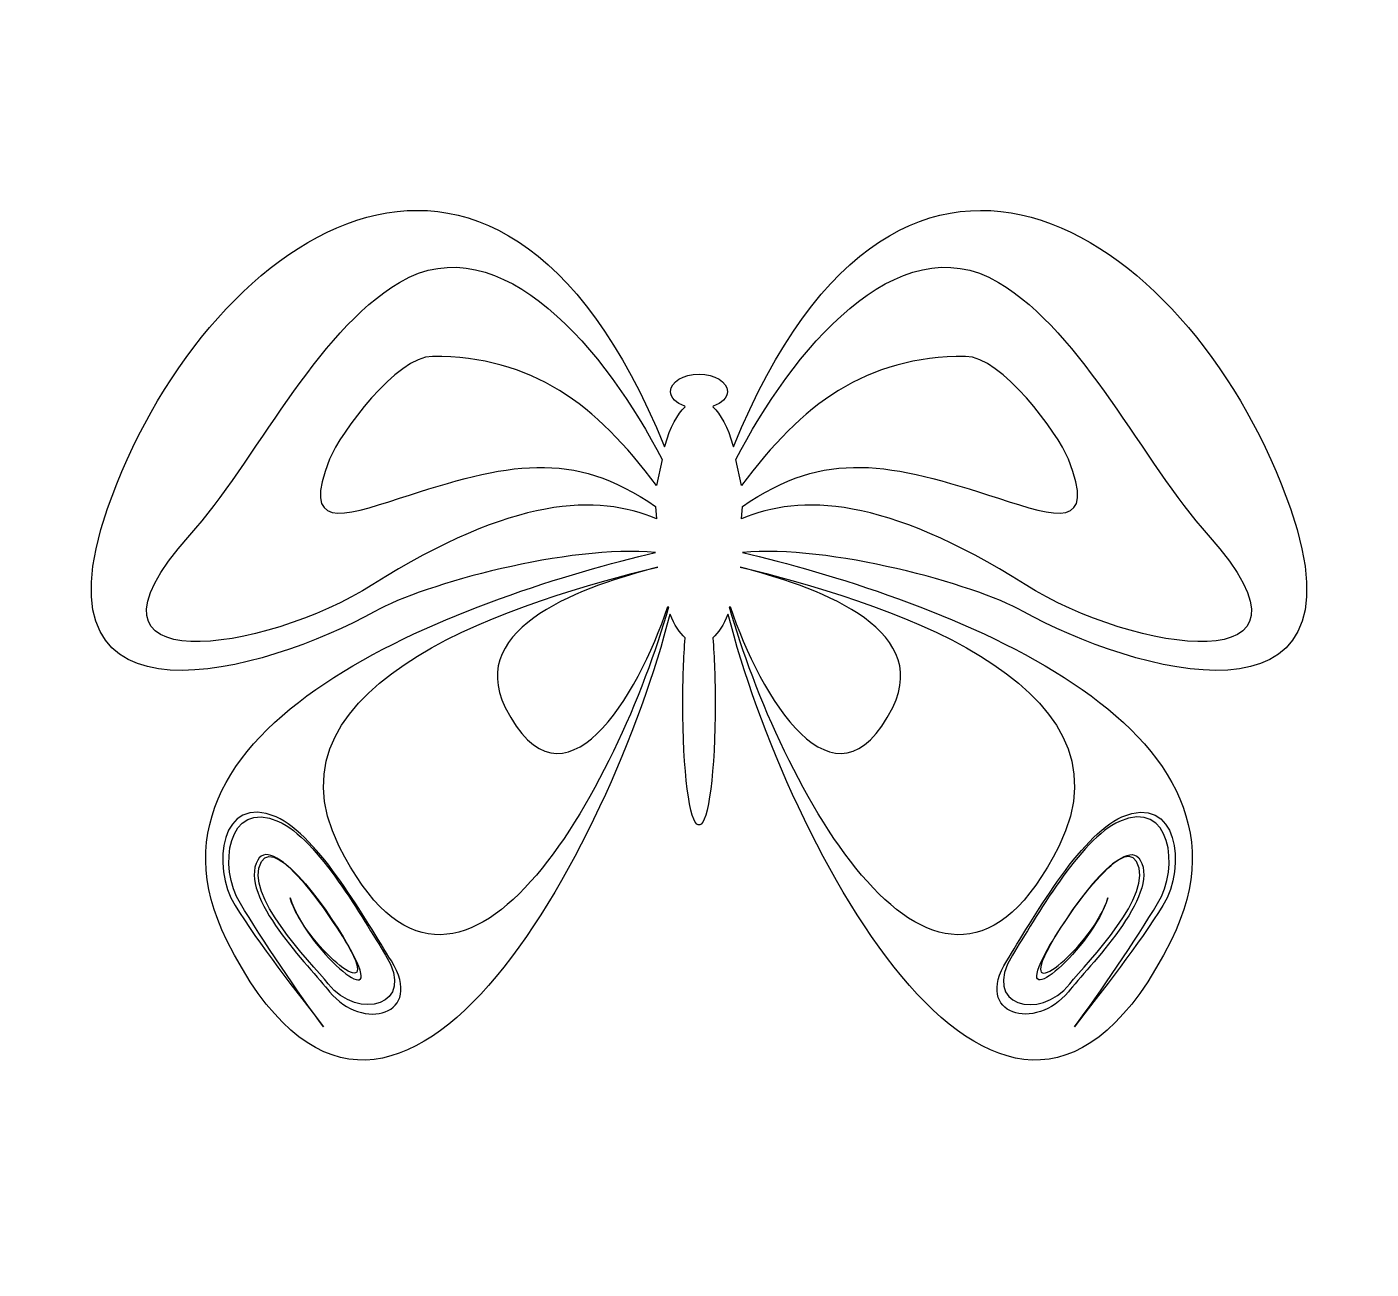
# Model space of a CAD drawing. Header units: centimetres. Extents: x -9.5 to 9.5, y -9 to 8.6.
import ezdxf

# ---------------------------------------------------------------- set-up
doc = ezdxf.new("R2010")
doc.units = ezdxf.units.CM
doc.header["$MEASUREMENT"] = 0
doc.layers.add('Camada 1', color=7, linetype='Continuous')

msp = doc.modelspace()

# ---------------------------------------------------------------- linework, layer by layer
at = {"layer": 'Camada 1'}
for points, knots in [([(0.00975, -2.68064), (0.1309, -2.68064), (0.22996, -1.90964), (0.22996, -0.96445), (0.22996, -0.96445), (0.22996, -0.6243), (0.21715, -0.3067), (0.19509, -0.03949), (0.19509, -0.03949), (0.19509, -0.03949), (0.19604, -0.03938), (0.19604, -0.03938), (0.19604, -0.03938), (0.27523, 0.03195), (0.34749, 0.1475), (0.40908, 0.29685), (0.40908, 0.29685), (0.40908, 0.29685), (0.41363, 0.2932), (0.41363, 0.2932), (0.41363, 0.2932), (1.22124, -2.90416), (4.35428, -8.96701), (6.67949, -4.31661), (6.67949, -4.31661), (8.27273, -1.13002), (3.06875, 0.58567), (0.61574, 1.17069), (0.61574, 1.17069), (1.831, 1.2857), (3.892, 0.72394), (4.58515, 0.33746), (4.58515, 0.33746), (6.12434, -0.52095), (9.5082, -1.50195), (8.36657, 1.79169), (8.36657, 1.79169), (7.06008, 5.56094), (2.89853, 8.60527), (0.48892, 2.66418), (0.48892, 2.66418), (0.48892, 2.66418), (0.48051, 2.68918), (0.48051, 2.68918), (0.48051, 2.68918), (0.40643, 2.93945), (0.30758, 3.13011), (0.19468, 3.23099), (0.19468, 3.23099), (0.19468, 3.23099), (0.20188, 3.23938), (0.20188, 3.23938), (0.20188, 3.23938), (0.32137, 3.28148), (0.40193, 3.35966), (0.40193, 3.44893), (0.40193, 3.44893), (0.40193, 3.58236), (0.22133, 3.69137), (0, 3.69137), (0, 3.69137), (-0.22135, 3.69137), (-0.40196, 3.58236), (-0.40196, 3.44893), (-0.40196, 3.44893), (-0.40196, 3.35966), (-0.32139, 3.28148), (-0.20191, 3.23938), (-0.20191, 3.23938), (-0.20191, 3.23938), (-0.19471, 3.23099), (-0.19471, 3.23099), (-0.19471, 3.23099), (-0.30761, 3.1301), (-0.40646, 2.93945), (-0.48054, 2.68918), (-0.48054, 2.68918), (-0.48054, 2.68918), (-0.48898, 2.66418), (-0.48898, 2.66418), (-0.48898, 2.66418), (-2.89855, 8.6053), (-7.06013, 5.56097), (-8.36659, 1.79172), (-8.36659, 1.79172), (-9.50821, -1.50192), (-6.12433, -0.52092), (-4.58517, 0.33749), (-4.58517, 0.33749), (-3.89201, 0.72397), (-1.83099, 1.28573), (-0.61576, 1.17072), (-0.61576, 1.17072), (-3.06876, 0.58569), (-8.27274, -1.12997), (-6.6795, -4.31658), (-6.6795, -4.31658), (-4.35429, -8.967), (-1.22125, -2.90413), (-0.41364, 0.29323), (-0.41364, 0.29323), (-0.41364, 0.29323), (-0.40909, 0.29688), (-0.40909, 0.29688), (-0.40909, 0.29688), (-0.34749, 0.14755), (-0.27524, 0.03201), (-0.19605, -0.03935), (-0.19605, -0.03935), (-0.19605, -0.03935), (-0.1951, -0.03946), (-0.1951, -0.03946), (-0.1951, -0.03946), (-0.21717, -0.30669), (-0.23, -0.62427), (-0.23, -0.96442), (-0.23, -0.96442), (-0.23, -1.90964), (-0.13091, -2.68061), (-0.00976, -2.68061), (-0.00976, -2.68061), (-0.00976, -2.68061), (0.00975, -2.68064), (0.00975, -2.68064)], [0, 0, 0, 0, 0.03125, 0.03125, 0.03125, 0.03125, 0.0625, 0.0625, 0.0625, 0.0625, 0.09375, 0.09375, 0.09375, 0.09375, 0.125, 0.125, 0.125, 0.125, 0.15625, 0.15625, 0.15625, 0.15625, 0.1875, 0.1875, 0.1875, 0.1875, 0.21875, 0.21875, 0.21875, 0.21875, 0.25, 0.25, 0.25, 0.25, 0.28125, 0.28125, 0.28125, 0.28125, 0.3125, 0.3125, 0.3125, 0.3125, 0.34375, 0.34375, 0.34375, 0.34375, 0.375, 0.375, 0.375, 0.375, 0.40625, 0.40625, 0.40625, 0.40625, 0.4375, 0.4375, 0.4375, 0.4375, 0.46875, 0.46875, 0.46875, 0.46875, 0.5, 0.5, 0.5, 0.5, 0.53125, 0.53125, 0.53125, 0.53125, 0.5625, 0.5625, 0.5625, 0.5625, 0.59375, 0.59375, 0.59375, 0.59375, 0.625, 0.625, 0.625, 0.625, 0.65625, 0.65625, 0.65625, 0.65625, 0.6875, 0.6875, 0.6875, 0.6875, 0.71875, 0.71875, 0.71875, 0.71875, 0.75, 0.75, 0.75, 0.75, 0.78125, 0.78125, 0.78125, 0.78125, 0.8125, 0.8125, 0.8125, 0.8125, 0.84375, 0.84375, 0.84375, 0.84375, 0.875, 0.875, 0.875, 0.875, 0.90625, 0.90625, 0.90625, 0.90625, 0.9375, 0.9375, 0.9375, 0.9375, 1, 1, 1, 1]), ([(-0.52235, 2.48556), (-1.29713, 3.98707), (-2.802, 5.84288), (-4.23609, 4.99138), (-4.23609, 4.99138), (-5.43329, 4.28065), (-6.27387, 2.45003), (-7.20308, 1.41358), (-7.20308, 1.41358), (-9.09604, -0.69753), (-6.14001, -0.24938), (-4.61426, 0.71564), (-4.61426, 0.71564), (-2.62645, 1.97283), (-1.43005, 1.99884), (-0.60164, 1.64557), (-0.60164, 1.64557), (-0.60164, 1.64557), (-0.61651, 1.82239), (-0.61651, 1.82239), (-0.61651, 1.82239), (-1.79327, 2.63807), (-2.70288, 2.43937), (-4.23612, 1.93714), (-4.23612, 1.93714), (-5.06048, 1.66719), (-5.62418, 1.49203), (-5.22511, 2.4898), (-5.22511, 2.4898), (-5.07639, 2.86204), (-4.27528, 3.94421), (-3.77072, 3.94421), (-3.77072, 3.94421), (-2.353, 3.94421), (-1.45741, 3.27053), (-0.60257, 2.11573), (-0.60257, 2.11573), (-0.60257, 2.11573), (-0.52235, 2.48556), (-0.52235, 2.48556)], [0, 0, 0, 0, 0.09090909, 0.09090909, 0.09090909, 0.09090909, 0.18181818, 0.18181818, 0.18181818, 0.18181818, 0.27272727, 0.27272727, 0.27272727, 0.27272727, 0.36363636, 0.36363636, 0.36363636, 0.36363636, 0.45454545, 0.45454545, 0.45454545, 0.45454545, 0.54545455, 0.54545455, 0.54545455, 0.54545455, 0.63636364, 0.63636364, 0.63636364, 0.63636364, 0.72727273, 0.72727273, 0.72727273, 0.72727273, 0.81818182, 0.81818182, 0.81818182, 0.81818182, 1, 1, 1, 1]), ([(0.60255, 2.11575), (1.45742, 3.27055), (2.35298, 3.94423), (3.7707, 3.94423), (3.7707, 3.94423), (4.27526, 3.94423), (5.07639, 2.86206), (5.22511, 2.48982), (5.22511, 2.48982), (5.62418, 1.49205), (5.06049, 1.6672), (4.23612, 1.93716), (4.23612, 1.93716), (2.70289, 2.43939), (1.79327, 2.63807), (0.61651, 1.82241), (0.61651, 1.82241), (0.61651, 1.82241), (0.60161, 1.64559), (0.60161, 1.64559), (0.60161, 1.64559), (1.43005, 1.99884), (2.62641, 1.97283), (4.61423, 0.71566), (4.61423, 0.71566), (6.13998, -0.24935), (9.09601, -0.69751), (7.20305, 1.4136), (7.20305, 1.4136), (6.27383, 2.45005), (5.43325, 4.28068), (4.23609, 4.99143), (4.23609, 4.99143), (2.80197, 5.84294), (1.2971, 3.98712), (0.52235, 2.48561), (0.52235, 2.48561), (0.52235, 2.48561), (0.60255, 2.11575), (0.60255, 2.11575)], [0, 0, 0, 0, 0.09090909, 0.09090909, 0.09090909, 0.09090909, 0.18181818, 0.18181818, 0.18181818, 0.18181818, 0.27272727, 0.27272727, 0.27272727, 0.27272727, 0.36363636, 0.36363636, 0.36363636, 0.36363636, 0.45454545, 0.45454545, 0.45454545, 0.45454545, 0.54545455, 0.54545455, 0.54545455, 0.54545455, 0.63636364, 0.63636364, 0.63636364, 0.63636364, 0.72727273, 0.72727273, 0.72727273, 0.72727273, 0.81818182, 0.81818182, 0.81818182, 0.81818182, 1, 1, 1, 1]), ([(-0.58337, 0.9641), (-2.45628, 0.51185), (-6.27112, -0.62422), (-5.08973, -2.98703), (-5.08973, -2.98703), (-3.3928, -6.381), (-1.1173, -2.04951), (-0.43232, 0.39712), (-0.43232, 0.39712), (-0.43232, 0.39712), (-0.44153, 0.40387), (-0.44153, 0.40387), (-0.44153, 0.40387), (-0.85933, -0.85716), (-1.92547, -2.65003), (-2.73975, -1.02152), (-2.73975, -1.02152), (-3.31427, 0.12751), (-1.57833, 0.7092), (-0.58295, 0.96243), (-0.58295, 0.96243), (-0.58295, 0.96243), (-0.58337, 0.9641), (-0.58337, 0.9641)], [0, 0, 0, 0, 0.14285714, 0.14285714, 0.14285714, 0.14285714, 0.28571429, 0.28571429, 0.28571429, 0.28571429, 0.42857143, 0.42857143, 0.42857143, 0.42857143, 0.57142857, 0.57142857, 0.57142857, 0.57142857, 0.71428571, 0.71428571, 0.71428571, 0.71428571, 1, 1, 1, 1]), ([(0.58297, 0.96244), (1.57836, 0.70921), (3.31426, 0.12752), (2.73977, -1.02151), (2.73977, -1.02151), (1.92551, -2.65005), (0.85938, -0.85715), (0.44157, 0.40388), (0.44157, 0.40388), (0.44157, 0.40388), (0.43234, 0.39713), (0.43234, 0.39713), (0.43234, 0.39713), (1.11732, -2.0495), (3.39284, -6.38099), (5.08975, -2.98702), (5.08975, -2.98702), (6.27111, -0.62421), (2.4563, 0.51186), (0.58339, 0.96411), (0.58339, 0.96411), (0.58339, 0.96411), (0.58297, 0.96244), (0.58297, 0.96244)], [0, 0, 0, 0, 0.14285714, 0.14285714, 0.14285714, 0.14285714, 0.28571429, 0.28571429, 0.28571429, 0.28571429, 0.42857143, 0.42857143, 0.42857143, 0.42857143, 0.57142857, 0.57142857, 0.57142857, 0.57142857, 0.71428571, 0.71428571, 0.71428571, 0.71428571, 1, 1, 1, 1]), ([(-4.91952, -4.47338), (-5.16532, -3.99374), (-5.97907, -2.82751), (-6.19066, -3.20214), (-6.19066, -3.20214), (-6.45421, -3.66884), (-5.50063, -4.61245), (-5.24411, -4.93304), (-5.24411, -4.93304), (-4.82033, -5.46284), (-3.9867, -5.24086), (-4.43269, -4.52741), (-4.43269, -4.52741), (-4.75601, -4.01004), (-5.39186, -2.87691), (-5.94727, -2.63429), (-5.94727, -2.63429), (-6.67871, -2.31465), (-6.80449, -3.28445), (-6.48818, -3.79716), (-6.48818, -3.79716), (-6.18364, -4.29085), (-5.66173, -5.08407), (-5.31237, -5.5383), (-5.31237, -5.5383), (-5.68821, -5.04969), (-6.2355, -4.35305), (-6.56313, -3.82211), (-6.56313, -3.82211), (-6.9033, -3.27056), (-6.76802, -2.22755), (-5.98136, -2.57135), (-5.98136, -2.57135), (-5.38401, -2.83249), (-4.70014, -4.05116), (-4.35245, -4.6075), (-4.35245, -4.6075), (-3.87281, -5.37482), (-4.76943, -5.61358), (-5.22507, -5.04382), (-5.22507, -5.04382), (-5.501, -4.69891), (-6.52658, -3.68402), (-6.24316, -3.18219), (-6.24316, -3.18219), (-6.01551, -2.77926), (-5.14038, -4.03375), (-4.87603, -4.54932), (-4.87603, -4.54932), (-4.44722, -5.38585), (-5.56056, -4.43235), (-5.78495, -3.71601), (-5.78495, -3.71601), (-5.57632, -4.38212), (-4.52084, -5.25107), (-4.91952, -4.47338)], [0, 0, 0, 0, 0.06666667, 0.06666667, 0.06666667, 0.06666667, 0.13333333, 0.13333333, 0.13333333, 0.13333333, 0.2, 0.2, 0.2, 0.2, 0.26666667, 0.26666667, 0.26666667, 0.26666667, 0.33333333, 0.33333333, 0.33333333, 0.33333333, 0.4, 0.4, 0.4, 0.4, 0.46666667, 0.46666667, 0.46666667, 0.46666667, 0.53333333, 0.53333333, 0.53333333, 0.53333333, 0.6, 0.6, 0.6, 0.6, 0.66666667, 0.66666667, 0.66666667, 0.66666667, 0.73333333, 0.73333333, 0.73333333, 0.73333333, 0.8, 0.8, 0.8, 0.8, 0.86666667, 0.86666667, 0.86666667, 0.86666667, 1, 1, 1, 1]), ([(4.91952, -4.47338), (5.16532, -3.99374), (5.97907, -2.82751), (6.19068, -3.20214), (6.19068, -3.20214), (6.45423, -3.66884), (5.50065, -4.61245), (5.24413, -4.93304), (5.24413, -4.93304), (4.82035, -5.46284), (3.98672, -5.24086), (4.43271, -4.52741), (4.43271, -4.52741), (4.75603, -4.01004), (5.39188, -2.87691), (5.94726, -2.63429), (5.94726, -2.63429), (6.67873, -2.31465), (6.80448, -3.28445), (6.48817, -3.79716), (6.48817, -3.79716), (6.18363, -4.29085), (5.66174, -5.08407), (5.31236, -5.5383), (5.31236, -5.5383), (5.6882, -5.04969), (6.23552, -4.35305), (6.56312, -3.82211), (6.56312, -3.82211), (6.90329, -3.27056), (6.76801, -2.22755), (5.98138, -2.57135), (5.98138, -2.57135), (5.38403, -2.83249), (4.70014, -4.05116), (4.35247, -4.6075), (4.35247, -4.6075), (3.87283, -5.37482), (4.76945, -5.61358), (5.22509, -5.04382), (5.22509, -5.04382), (5.50102, -4.69891), (6.5266, -3.68402), (6.24318, -3.18219), (6.24318, -3.18219), (6.01553, -2.77926), (5.1404, -4.03375), (4.87605, -4.54932), (4.87605, -4.54932), (4.44724, -5.38585), (5.56055, -4.43235), (5.78497, -3.71601), (5.78497, -3.71601), (5.57634, -4.38212), (4.52084, -5.25107), (4.91952, -4.47338)], [0, 0, 0, 0, 0.06666667, 0.06666667, 0.06666667, 0.06666667, 0.13333333, 0.13333333, 0.13333333, 0.13333333, 0.2, 0.2, 0.2, 0.2, 0.26666667, 0.26666667, 0.26666667, 0.26666667, 0.33333333, 0.33333333, 0.33333333, 0.33333333, 0.4, 0.4, 0.4, 0.4, 0.46666667, 0.46666667, 0.46666667, 0.46666667, 0.53333333, 0.53333333, 0.53333333, 0.53333333, 0.6, 0.6, 0.6, 0.6, 0.66666667, 0.66666667, 0.66666667, 0.66666667, 0.73333333, 0.73333333, 0.73333333, 0.73333333, 0.8, 0.8, 0.8, 0.8, 0.86666667, 0.86666667, 0.86666667, 0.86666667, 1, 1, 1, 1]), ([(0.00975, -2.68064), (0.00975, -2.68064), (0.00975, -2.68064), (0.00975, -2.68064), (0.00975, -2.68064), (0.00975, -2.68064), (0.00975, -2.68064), (0.00975, -2.68064)], [0, 0, 0, 0, 0.33333333, 0.33333333, 0.33333333, 0.33333333, 1, 1, 1, 1])]:
    msp.add_open_spline(points, degree=3, knots=knots, dxfattribs=at)

doc.saveas('drawing.dxf')
